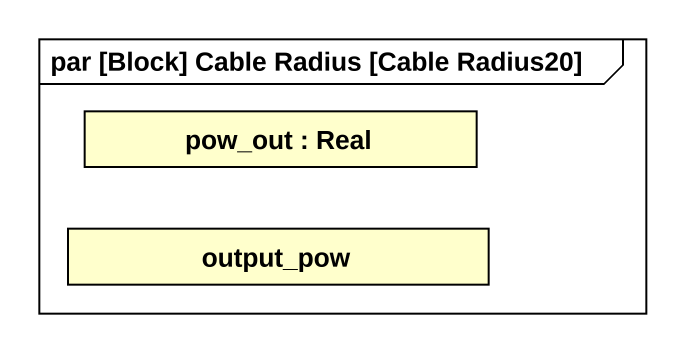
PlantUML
@startuml
mainframe par [Block] Cable Radius [Cable Radius20]
rectangle "pow_out : Real" as pow_out
rectangle output_pow
@enduml
